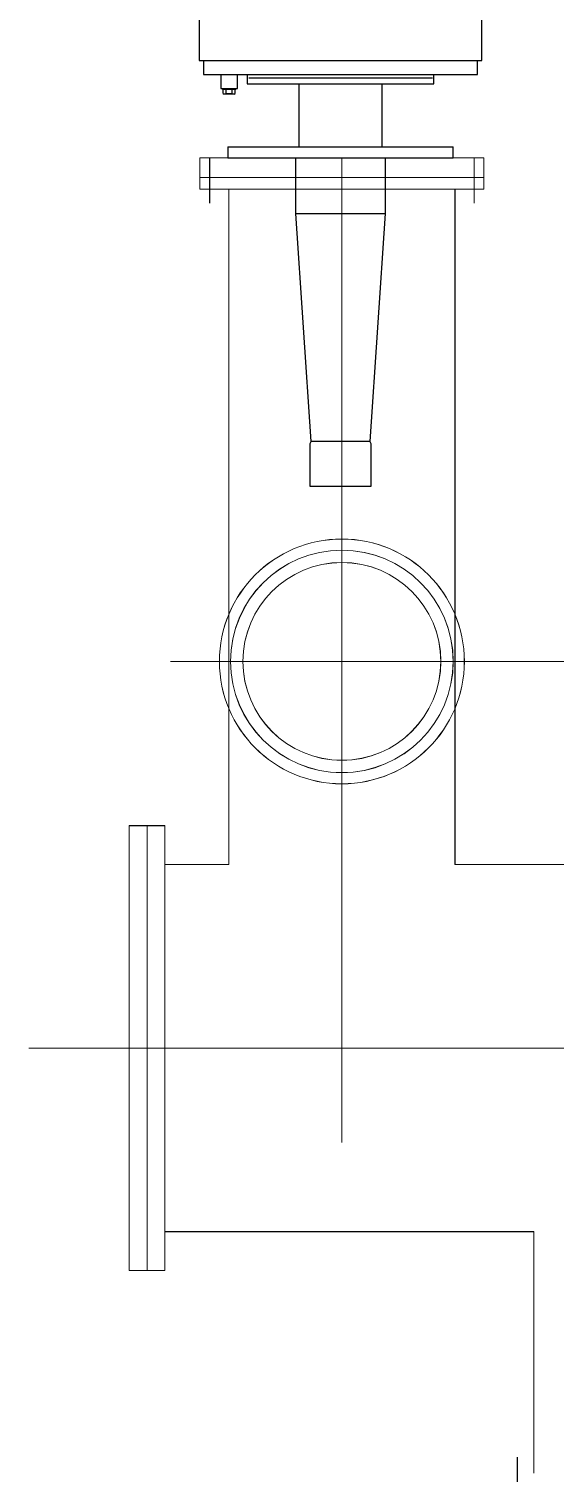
# Model space of a CAD drawing. Header units: millimetres. Extents: x 89978 to 501025, y -351975 to 835730.
# Drawn here: x 138943 to 139889, y -216420 to -213824 of the extents above; entities that cross this region are included whole.
import ezdxf

# ---------------------------------------------------------------- set-up
doc = ezdxf.new("R2010")
doc.units = ezdxf.units.MM
doc.header["$LTSCALE"] = 150
doc.layers.add('------00 Switch Gear_154kV', color=4, linetype='Continuous')
doc.layers.add('------00 Switch Gear_GIS', color=3, linetype='Continuous')

# ---------------------------------------------------------------- blocks, each defined once
blk = doc.blocks.new('X-1F-PLAN$0$top tr')
at = {"layer": '------00 Switch Gear_154kV', "linetype": 'Continuous'}
for p, q in [((322431, 116987.9), (322321, 116987.9)), ((322321, 116987.9), (322321, 116913.4)), ((322431, 116913.4), (322431, 116987.9)), ((322322.6, 116907.9), (322295, 116497.9)), ((322322.6, 116907.9), (322429.5, 116907.9)), ((322457, 116497.9), (322429.5, 116907.9)), ((322457, 116497.9), (322295, 116497.9)), ((322295, 116497.9), (322295, 116397.9)), ((322457, 116397.9), (322457, 116497.9)), ((322578.5, 116397.9), (322173.5, 116397.9)), ((322173.5, 116397.9), (322173.5, 116377.9)), ((322578.5, 116377.9), (322173.5, 116377.9)), ((322301, 116377.9), (322301, 116264.9)), ((322451, 116264.9), (322451, 116377.9)), ((322578.5, 116377.9), (322578.5, 116397.9)), ((322591, 116272.9), (322561, 116272.9)), ((322561, 116272.9), (322561, 116247.9)), ((322564, 116275.2), (322588, 116275.2)), ((322564, 116275.2), (322564, 116272.9)), ((322567, 116283.2), (322565.1, 116282.1)), ((322565.1, 116282.1), (322565.1, 116275.2)), ((322567, 116283.2), (322585, 116283.2)), ((322570.6, 116282.1), (322570.6, 116275.2)), ((322581.5, 116282.1), (322581.5, 116275.2)), ((322587, 116282.1), (322585, 116283.2)), ((322587, 116282.1), (322587, 116275.2)), ((322588, 116272.9), (322588, 116275.2)), ((322591, 116247.9), (322591, 116272.9)), ((322622, 116247.9), (322130, 116247.9)), ((322130, 116247.9), (322130, 116222.9)), ((322543.5, 116264.9), (322208.5, 116264.9)), ((322208.5, 116264.9), (322208.5, 116247.9)), ((322541, 116253.9), (322211, 116253.9)), ((322543.5, 116247.9), (322543.5, 116264.9)), ((322622, 116222.9), (322622, 116247.9)), ((322630, 116222.9), (322122, 116222.9)), ((322122, 116222.9), (322122, 116096.9)), ((322630, 115932.9), (322630, 116222.9))]:
    blk.add_line(p, q, dxfattribs=at)
for centre, radius, start, end in [((322331, 116913.4), 10, 180, 212.7707), ((322421, 116913.4), 10, 327.2293, 0), ((322567.8, 116278), 4.91, 56.0412, 123.9588), ((322584.3, 116278), 4.91, 56.0412, 123.9588)]:
    blk.add_arc(centre, radius, start, end, dxfattribs=at)
blk.add_open_spline([(322570.6, 116282.1), (322571.5, 116282.4), (322572.4, 116282.6), (322574.2, 116282.9), (322575.1, 116283), (322576.5, 116283), (322577, 116282.9), (322577.9, 116282.9), (322578.4, 116282.8), (322579.7, 116282.6), (322580.6, 116282.4), (322581.5, 116282.1)], degree=3, knots=[0, 0, 0, 0, 0.25, 0.25, 0.5, 0.5, 0.625, 0.625, 0.75, 0.75, 1, 1, 1, 1], dxfattribs=at)
blk = doc.blocks.new('X-1F-PLAN$0$GIS(2)')
at = {"layer": '------00 Switch Gear_GIS', "linetype": 'Continuous', "lineweight": 13}
for p, q in [((2173.3, 9157.6), (2173.3, 9213.6)), ((2173.3, 9213.6), (2683.3, 9213.6)), ((2190.8, 9132.1), (2190.8, 9213.6)), ((2603.3, 9213.5), (2253.3, 9213.5)), ((2428.3, 7443.7), (2428.3, 9213.6)), ((2665.8, 9132.1), (2665.8, 9213.6)), ((2683.3, 9157.6), (2683.3, 9213.6)), ((2173.3, 9178.6), (2683.3, 9178.6)), ((2173.3, 9157.6), (2683.3, 9157.6)), ((2225.1, 9157.6), (2225.1, 7943.6)), ((2631.5, 9157.6), (2631.5, 7943.6)), ((4056, 8308.6), (2120.5, 8308.6)), ((2046.3, 7213.8), (2046.3, 8013.4)), ((2046.3, 8013.4), (2110.3, 8013.4)), ((2078.3, 7213.8), (2078.3, 8013.4)), ((2110.3, 7213.8), (2110.3, 8013.4)), ((2225.1, 7943.6), (2110.3, 7943.6)), ((2875.1, 7943.6), (2631.5, 7943.6)), ((4262.8, 7613.6), (1866, 7613.6)), ((2110.3, 7283.6), (2773.3, 7283.6)), ((2773.3, 7283.6), (2773.3, 6849.6)), ((2110.3, 7213.8), (2046.3, 7213.8)), ((2743.5, 6813.6), (2743.5, 6878.1))]:
    blk.add_line(p, q, dxfattribs=at)
for radius in [220, 200, 177.8]:
    blk.add_circle((2428.3, 8308.6), radius, dxfattribs=at)

msp = doc.modelspace()

# ---------------------------------------------------------------- linework, layer by layer
at = {"layer": '------00 Switch Gear_GIS', "linetype": 'Continuous', "lineweight": 13}
for p, q in [((139250.6, -214112.1), (139250.6, -214056.1)), ((139250.6, -214056.1), (139760.6, -214056.1)), ((139268.1, -214137.6), (139268.1, -214056.1)), ((139680.6, -214056.1), (139330.6, -214056.1)), ((139505.6, -215825.9), (139505.6, -214056.1)), ((139743.1, -214137.6), (139743.1, -214056.1)), ((139760.6, -214112.1), (139760.6, -214056.1)), ((139250.6, -214091.1), (139760.6, -214091.1)), ((139250.6, -214112.1), (139760.6, -214112.1)), ((139302.4, -214112.1), (139302.4, -215326.1)), ((139708.8, -214112.1), (139708.8, -215326.1)), ((141133.2, -214961.1), (139197.8, -214961.1)), ((139123.6, -216055.9), (139123.6, -215256.3)), ((139123.6, -215256.3), (139187.6, -215256.3)), ((139155.6, -216055.9), (139155.6, -215256.3)), ((139187.6, -216055.9), (139187.6, -215256.3)), ((139302.4, -215326.1), (139187.6, -215326.1)), ((139952.4, -215326.1), (139708.8, -215326.1)), ((141340, -215656.1), (138943.3, -215656.1)), ((139187.6, -215986.1), (139850.6, -215986.1)), ((139850.6, -215986), (139850.6, -216420)), ((139187.6, -216055.9), (139123.6, -216055.9)), ((139820.8, -216456.1), (139820.8, -216391.5))]:
    msp.add_line(p, q, dxfattribs=at)
for radius in [220, 200, 177.8]:
    msp.add_circle((139505.6, -214961.1), radius, dxfattribs=at)

# ---------------------------------------------------------------- block references
at = {"layer": '------00 Switch Gear_154kV', "color": 4, "rotation": 180}
msp.add_blockref('X-1F-PLAN$0$top tr', (461879.1, -97658.1), dxfattribs=at)
msp.add_blockref('X-1F-PLAN$0$top tr', (461879.1, -97658.1), dxfattribs=at)
at = {"layer": '------00 Switch Gear_GIS', "color": 3}
msp.add_blockref('X-1F-PLAN$0$GIS(2)', (137077.2, -223269.6), dxfattribs=at)

doc.saveas('drawing.dxf')
